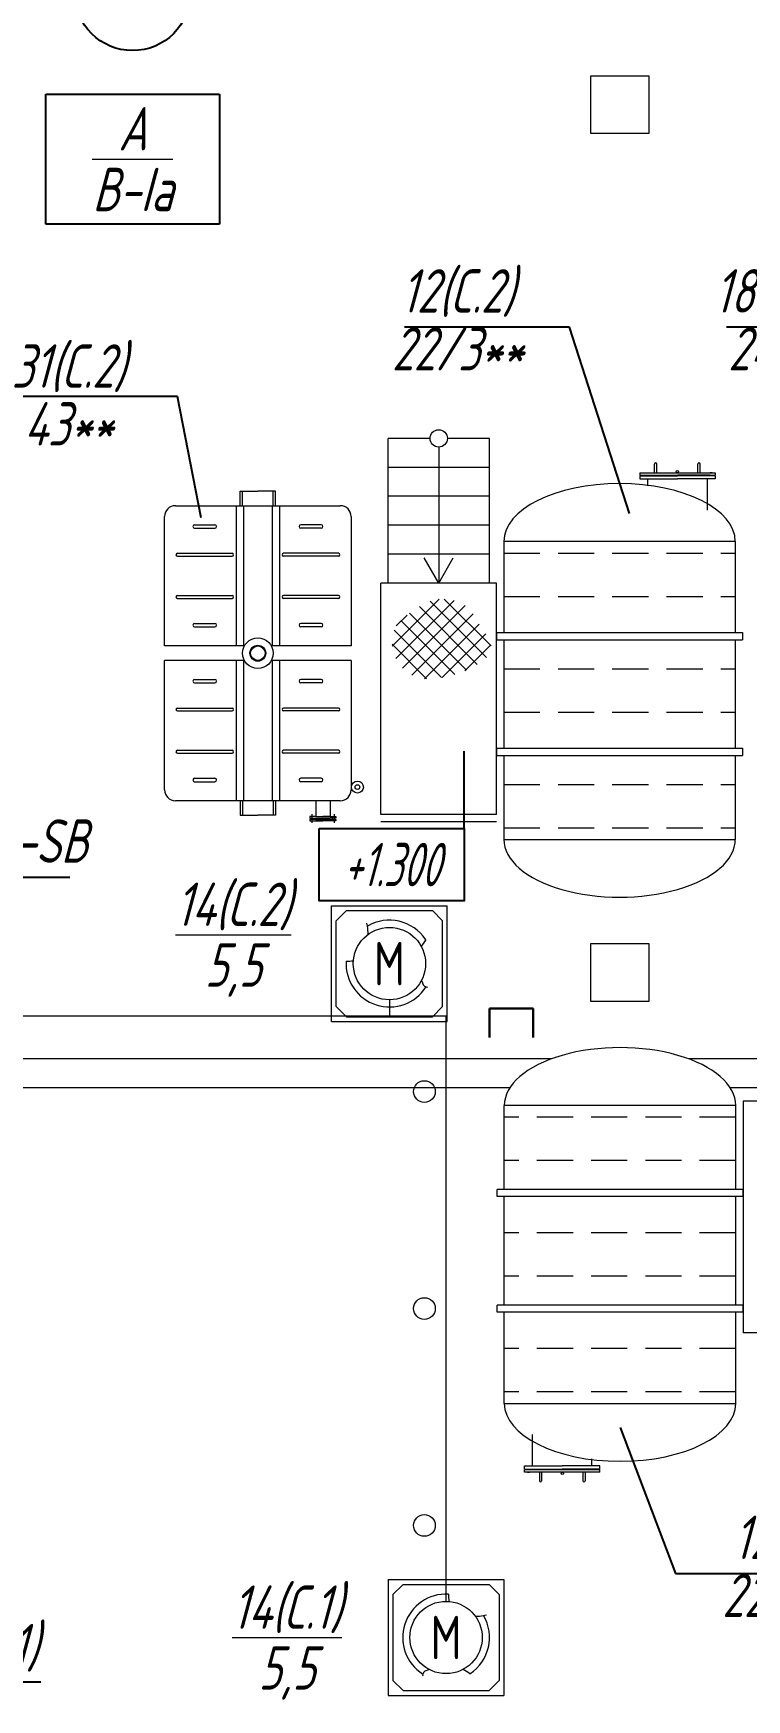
# Model space of a CAD drawing. Header units: millimetres. Extents: x -14296 to 10264, y -13087 to -5602.
# Drawn here: x -3166.8 to -3117.5, y -12770.3 to -12655 of the extents above; entities that cross this region are included whole.
import ezdxf
from ezdxf import colors
from ezdxf.entities.mleader import LeaderData, LeaderLine
from ezdxf.math import Vec2, Vec3

# ---------------------------------------------------------------- set-up
doc = ezdxf.new("R2010")
doc.units = ezdxf.units.MM
doc.linetypes.add('K5LT_BASIC', pattern=[0])
doc.linetypes.add('VERDECKT', pattern=[0.375, 0.25, -0.125])
for name, color, linetype, lineweight in [('КаБель силовой (Вновь)', 1, 'Continuous', 15), ('Линия выноска', 137, 'Continuous', 25), ('Рамка тонкая', 5, 'Continuous', 25), ('Строительный', 251, 'Continuous', 13), ('Текст', 7, 'Continuous', 20), ('Технологическое', 156, 'Continuous', 18), ('ЭлектрооБорудование (Вновь)', 160, 'Continuous', 15)]:
    doc.layers.add(name, color=color, linetype=linetype, lineweight=lineweight)
doc.layers.add('орудован', color=7, linetype='Continuous')
doc.styles.add('Simplex', font='simplex.shx', dxfattribs={"width": 0.7, "oblique": 15})
doc.linetypes.add('ограждение1', pattern='A,0.25,-0.1,[133,ltypeshp.shx,S=0.1,R=0,X=-0.1,Y=0],-0.1,1', length=1.45)

# ---------------------------------------------------------------- blocks, each defined once
blk = doc.blocks.new('A$C32520DA1')
at = {"layer": 'орудован', "lineweight": -2, "ltscale": 0.3}
h = blk.add_hatch(dxfattribs=at)
h.set_pattern_fill('ANSI37', color=4, scale=0.25, angle=270, style=0)
h.set_pattern_definition([(45, (345.161, -3272.3488), (0.561266, -0.561266), []), (315, (345.161, -3272.3488), (-0.561266, -0.561266), [])])
edge = h.paths.add_edge_path()
edge.add_spline(control_points=[(2.52, -0.8), (2.28, -1.28), (1.72, -2.41), (-0.45, -2.98), (-2.14, -1.94), (-3.79, -0.67), (-3.56, 1.53), (-1.96, 2.98), (0.07, 2.73), (1.77, 2.21), (3.79, 0.92), (2.93, -0.25), (2.52, -0.8)], knot_values=[0, 0, 0, 0, 1.566566, 3.673336, 5.745346, 7.383422, 9.561681, 11.30499, 13.330467, 15.16078, 17.108533, 18.858869, 18.858869, 18.858869, 18.858869], degree=3, periodic=0)
blk = doc.blocks.new('_None')

msp = doc.modelspace()

# ---------------------------------------------------------------- linework, layer by layer
at = {"layer": 'КаБель силовой (Вновь)'}
for p, q in [((-3142.23393, -12721.86328), (-3142.23393, -12722.96585)), ((-3304.40898, -12722.96585), (-3138.31981, -12722.96585)), ((-3138.31981, -12763.4583), (-3138.31981, -12722.96585))]:
    msp.add_line(p, q, dxfattribs=at)
for centre in [(-3139.81981, -12728.21207), (-3139.81981, -12743.21207), (-3139.81981, -12758.21207)]:
    msp.add_circle(centre, 0.75, dxfattribs=at)
at = {"layer": 'Линия выноска'}
msp.add_line((-3137.08079, -12710.01651), (-3137.08079, -12704.66978), dxfattribs=at)
at = {"layer": 'Рамка тонкая'}
for p, q in [((-3165.98677, -12659.23883), (-3153.98677, -12659.23883)), ((-3165.98677, -12668.23883), (-3165.98677, -12659.23883)), ((-3153.98677, -12659.23883), (-3153.98677, -12668.23883)), ((-3153.98677, -12668.23883), (-3165.98677, -12668.23883))]:
    msp.add_line(p, q, dxfattribs=at)
at = {"layer": 'Рамка тонкая', "lineweight": 30}
for p, q in [((-3132.31171, -12722.46585), (-3135.31171, -12722.46585)), ((-3135.31171, -12722.46585), (-3135.31171, -12724.46585)), ((-3132.31171, -12724.46585), (-3132.31171, -12722.46585))]:
    msp.add_line(p, q, dxfattribs=at)
at = {"layer": 'Рамка тонкая'}
msp.add_lwpolyline([(-3147.08079, -12710.01651), (-3137.08079, -12710.01651), (-3137.08079, -12715.01651), (-3147.08079, -12715.01651)], close=True, dxfattribs=at)
msp.add_circle((-3159.98677, -12652.23883), 4, dxfattribs=at)
at = {"layer": 'Строительный'}
for p, q in [((-3128.30898, -12661.97393), (-3128.30898, -12657.97393)), ((-3128.30898, -12657.97393), (-3124.30898, -12657.97393)), ((-3124.30898, -12657.97393), (-3124.30898, -12661.97393)), ((-3124.30898, -12661.97393), (-3128.30898, -12661.97393)), ((-3139.42898, -12683.05087), (-3142.32898, -12683.05087)), ((-3142.32898, -12693.05087), (-3142.32898, -12683.05087)), ((-3138.82898, -12683.65087), (-3138.82898, -12693.05087)), ((-3135.32898, -12683.05087), (-3138.22898, -12683.05087)), ((-3135.32898, -12693.05087), (-3135.32898, -12683.05087)), ((-3135.32898, -12685.05087), (-3142.32898, -12685.05087)), ((-3135.32898, -12687.05087), (-3142.32898, -12687.05087)), ((-3135.32898, -12689.05087), (-3142.32898, -12689.05087)), ((-3135.32898, -12691.05087), (-3142.32898, -12691.05087)), ((-3138.82898, -12693.05087), (-3139.82898, -12691.31882)), ((-3138.82898, -12693.05087), (-3137.82898, -12691.31882)), ((-3134.82898, -12693.05087), (-3142.82898, -12693.05087)), ((-3142.82898, -12709.05087), (-3142.82898, -12693.05087)), ((-3134.82898, -12709.05087), (-3134.82898, -12693.05087)), ((-3134.82898, -12709.05087), (-3142.82898, -12709.05087)), ((-3128.30898, -12721.97393), (-3128.30898, -12717.97393)), ((-3128.30898, -12717.97393), (-3124.30898, -12717.97393)), ((-3124.30898, -12717.97393), (-3124.30898, -12721.97393)), ((-3124.30898, -12721.97393), (-3128.30898, -12721.97393)), ((-3109.79414, -12728.88271), (-3117.79414, -12728.88271)), ((-3117.79414, -12728.88271), (-3117.79414, -12744.88271)), ((-3109.79414, -12744.88271), (-3117.79414, -12744.88271))]:
    msp.add_line(p, q, dxfattribs=at)
at = {"layer": 'Строительный', "linetype": 'ограждение1', "ltscale": 1.83}
msp.add_line((-3134.82898, -12709.55087), (-3142.82898, -12709.55087), dxfattribs=at)
at = {"layer": 'Строительный', "ltscale": 100}
for p, q in [((-3131.01737, -12725.9455), (-3277.18139, -12725.9455)), ((-3081.01737, -12725.9455), (-3121.57091, -12725.9455)), ((-3133.90754, -12727.9455), (-3279.18139, -12727.9455)), ((-3108.22234, -12727.9455), (-3118.68074, -12727.9455))]:
    msp.add_line(p, q, dxfattribs=at)
at = {"layer": 'Строительный'}
msp.add_circle((-3138.82898, -12683.05087), 0.6, dxfattribs=at)
at = {"layer": 'Технологическое'}
for p, q in [((-3123.90898, -12685.42999), (-3123.90898, -12684.82999)), ((-3123.74898, -12685.42999), (-3123.74898, -12684.82999)), ((-3120.90898, -12685.42999), (-3120.90898, -12684.82999)), ((-3120.74898, -12685.42999), (-3120.74898, -12684.82999)), ((-3124.92898, -12685.42999), (-3119.72898, -12685.42999)), ((-3124.92898, -12685.42999), (-3124.92898, -12685.58999)), ((-3124.92898, -12685.58999), (-3119.72898, -12685.58999)), ((-3124.92898, -12685.62999), (-3124.92898, -12685.84999)), ((-3124.92898, -12685.62999), (-3122.32898, -12685.62999)), ((-3124.92898, -12685.84999), (-3122.32898, -12685.84999)), ((-3124.58898, -12685.59999), (-3124.58898, -12685.62999)), ((-3124.58898, -12685.59999), (-3122.32898, -12685.59999)), ((-3124.54398, -12685.58999), (-3124.54398, -12685.59999)), ((-3124.38898, -12685.84999), (-3124.38898, -12686.33393)), ((-3120.06898, -12685.59999), (-3122.32898, -12685.59999)), ((-3119.72898, -12685.62999), (-3122.32898, -12685.62999)), ((-3119.72898, -12685.84999), (-3122.32898, -12685.84999)), ((-3120.26898, -12685.84999), (-3120.26898, -12688.0157)), ((-3120.11398, -12685.58999), (-3120.11398, -12685.59999)), ((-3120.06898, -12685.59999), (-3120.06898, -12685.62999)), ((-3119.72898, -12685.42999), (-3119.72898, -12685.58999)), ((-3119.72898, -12685.62999), (-3119.72898, -12685.84999)), ((-3134.32898, -12690.17573), (-3134.32898, -12696.47573)), ((-3118.32898, -12690.17573), (-3134.32898, -12690.17573)), ((-3118.32898, -12690.17573), (-3118.32898, -12696.47573)), ((-3134.82898, -12696.47573), (-3134.82898, -12696.97573)), ((-3134.82898, -12696.47573), (-3117.82898, -12696.47573)), ((-3117.82898, -12696.47573), (-3117.82898, -12696.97573)), ((-3134.82898, -12696.97573), (-3117.82898, -12696.97573)), ((-3134.32898, -12696.97573), (-3134.32898, -12704.47573)), ((-3118.32898, -12696.97573), (-3118.32898, -12704.47573)), ((-3134.82898, -12704.47573), (-3134.82898, -12704.97573)), ((-3134.82898, -12704.47573), (-3117.82898, -12704.47573)), ((-3117.82898, -12704.47573), (-3117.82898, -12704.97573)), ((-3134.82898, -12704.97573), (-3117.82898, -12704.97573)), ((-3134.32898, -12704.97573), (-3134.32898, -12710.77573)), ((-3118.32898, -12704.97573), (-3118.32898, -12710.77573)), ((-3134.32898, -12710.77573), (-3118.32898, -12710.77573)), ((-3134.29414, -12734.97393), (-3134.29414, -12729.17393)), ((-3118.29414, -12729.17393), (-3134.29414, -12729.17393)), ((-3118.29414, -12734.97393), (-3118.29414, -12729.17393)), ((-3134.79414, -12735.47393), (-3134.79414, -12734.97393)), ((-3117.79414, -12734.97393), (-3134.79414, -12734.97393)), ((-3117.79414, -12735.47393), (-3134.79414, -12735.47393)), ((-3134.29414, -12742.97393), (-3134.29414, -12735.47393)), ((-3118.29414, -12742.97393), (-3118.29414, -12735.47393)), ((-3117.79414, -12735.47393), (-3117.79414, -12734.97393)), ((-3134.79414, -12743.47393), (-3134.79414, -12742.97393)), ((-3117.79414, -12742.97393), (-3134.79414, -12742.97393)), ((-3117.79414, -12743.47393), (-3134.79414, -12743.47393)), ((-3134.29414, -12749.77393), (-3134.29414, -12743.47393)), ((-3118.29414, -12749.77393), (-3118.29414, -12743.47393)), ((-3117.79414, -12743.47393), (-3117.79414, -12742.97393)), ((-3134.29414, -12749.77393), (-3118.29414, -12749.77393)), ((-3132.35414, -12754.09967), (-3132.35414, -12751.93396)), ((-3132.89414, -12754.31967), (-3132.89414, -12754.09967)), ((-3132.89414, -12754.09967), (-3130.29414, -12754.09967)), ((-3127.69414, -12754.09967), (-3130.29414, -12754.09967)), ((-3128.23414, -12754.09967), (-3128.23414, -12753.61574)), ((-3127.69414, -12754.31967), (-3127.69414, -12754.09967)), ((-3132.89414, -12754.31967), (-3130.29414, -12754.31967)), ((-3127.69414, -12754.35967), (-3132.89414, -12754.35967)), ((-3132.89414, -12754.51967), (-3132.89414, -12754.35967)), ((-3127.69414, -12754.51967), (-3132.89414, -12754.51967)), ((-3132.55414, -12754.34967), (-3132.55414, -12754.31967)), ((-3132.55414, -12754.34967), (-3130.29414, -12754.34967)), ((-3132.50914, -12754.35967), (-3132.50914, -12754.34967)), ((-3131.87414, -12754.51967), (-3131.87414, -12755.11967)), ((-3131.71414, -12754.51967), (-3131.71414, -12755.11967)), ((-3127.69414, -12754.31967), (-3130.29414, -12754.31967)), ((-3128.03414, -12754.34967), (-3130.29414, -12754.34967)), ((-3128.87414, -12754.51967), (-3128.87414, -12755.11967)), ((-3128.71414, -12754.51967), (-3128.71414, -12755.11967)), ((-3128.07914, -12754.35967), (-3128.07914, -12754.34967)), ((-3128.03414, -12754.34967), (-3128.03414, -12754.31967)), ((-3127.69414, -12754.51967), (-3127.69414, -12754.35967))]:
    msp.add_line(p, q, dxfattribs=at)
at = {"layer": 'Технологическое', "linetype": 'K5LT_BASIC'}
for p, q in [((-3119.92898, -12685.42999), (-3120.06748, -12685.42999)), ((-3119.92898, -12685.42999), (-3119.79048, -12685.42999)), ((-3132.69414, -12754.51967), (-3132.83264, -12754.51967)), ((-3132.69414, -12754.51967), (-3132.55564, -12754.51967))]:
    msp.add_line(p, q, dxfattribs=at)
at = {"layer": 'Технологическое', "ltscale": 0.6}
for p, q in [((-3152.54569, -12687.70271), (-3152.54569, -12686.70271)), ((-3152.54569, -12686.70271), (-3151.32898, -12686.70271)), ((-3152.39357, -12687.70271), (-3152.39357, -12686.70271)), ((-3150.11227, -12686.70271), (-3151.32898, -12686.70271)), ((-3150.26439, -12687.70271), (-3150.26439, -12686.70271)), ((-3150.11227, -12687.70271), (-3150.11227, -12686.70271)), ((-3157.77898, -12697.40271), (-3157.77898, -12688.45271)), ((-3157.02898, -12687.70271), (-3145.62898, -12687.70271)), ((-3152.82898, -12687.70271), (-3152.82898, -12697.40271)), ((-3152.32898, -12687.70271), (-3152.32898, -12697.40271)), ((-3150.32898, -12687.70271), (-3150.32898, -12697.40271)), ((-3149.82898, -12687.70271), (-3149.82898, -12697.40271)), ((-3144.87898, -12688.45271), (-3144.87898, -12697.40271)), ((-3155.70099, -12689.01831), (-3154.3025, -12689.01831)), ((-3155.70099, -12689.25831), (-3154.3025, -12689.25831)), ((-3146.95698, -12689.01831), (-3148.35546, -12689.01831)), ((-3146.95698, -12689.25831), (-3148.35546, -12689.25831)), ((-3156.89281, -12690.99328), (-3153.11068, -12690.99328)), ((-3156.89281, -12691.19328), (-3153.11068, -12691.19328)), ((-3145.76516, -12690.99328), (-3149.54729, -12690.99328)), ((-3145.76516, -12691.19328), (-3149.54729, -12691.19328)), ((-3156.89281, -12693.91214), (-3153.11068, -12693.91214)), ((-3156.89281, -12694.11214), (-3153.11068, -12694.11214)), ((-3145.76516, -12693.91214), (-3149.54729, -12693.91214)), ((-3145.76516, -12694.11214), (-3149.54729, -12694.11214)), ((-3155.70099, -12695.8471), (-3154.3025, -12695.8471)), ((-3155.70099, -12696.0871), (-3154.3025, -12696.0871)), ((-3146.95698, -12695.8471), (-3148.35546, -12695.8471)), ((-3146.95698, -12696.0871), (-3148.35546, -12696.0871)), ((-3152.32898, -12697.40271), (-3157.77898, -12697.40271)), ((-3144.87898, -12697.40271), (-3150.32898, -12697.40271)), ((-3157.77898, -12707.35271), (-3157.77898, -12698.40271)), ((-3152.32898, -12698.40271), (-3157.77898, -12698.40271)), ((-3152.82898, -12698.40271), (-3152.82898, -12708.10271)), ((-3152.32898, -12698.40271), (-3152.32898, -12708.10271)), ((-3150.32898, -12698.40271), (-3150.32898, -12708.10271)), ((-3144.87898, -12698.40271), (-3150.32898, -12698.40271)), ((-3149.82898, -12698.40271), (-3149.82898, -12708.10271)), ((-3144.87898, -12698.40271), (-3144.87898, -12707.35271)), ((-3155.70099, -12699.71831), (-3154.3025, -12699.71831)), ((-3155.70099, -12699.95831), (-3154.3025, -12699.95831)), ((-3146.95698, -12699.71831), (-3148.35546, -12699.71831)), ((-3146.95698, -12699.95831), (-3148.35546, -12699.95831)), ((-3156.89281, -12701.69328), (-3153.11068, -12701.69328)), ((-3156.89281, -12701.89328), (-3153.11068, -12701.89328)), ((-3145.76516, -12701.69328), (-3149.54729, -12701.69328)), ((-3145.76516, -12701.89328), (-3149.54729, -12701.89328)), ((-3156.89281, -12704.61214), (-3153.11068, -12704.61214)), ((-3145.76516, -12704.61214), (-3149.54729, -12704.61214)), ((-3156.89281, -12704.81214), (-3153.11068, -12704.81214)), ((-3145.76516, -12704.81214), (-3149.54729, -12704.81214)), ((-3155.70099, -12706.5471), (-3154.3025, -12706.5471)), ((-3155.70099, -12706.7871), (-3154.3025, -12706.7871)), ((-3146.95698, -12706.5471), (-3148.35546, -12706.5471)), ((-3146.95698, -12706.7871), (-3148.35546, -12706.7871)), ((-3145.62898, -12708.10271), (-3157.02898, -12708.10271)), ((-3152.54569, -12708.10271), (-3152.54569, -12709.10271)), ((-3152.39357, -12708.10271), (-3152.39357, -12709.10271)), ((-3150.26439, -12708.10271), (-3150.26439, -12709.10271)), ((-3150.11227, -12708.10271), (-3150.11227, -12709.10271)), ((-3147.32898, -12708.10271), (-3147.32898, -12709.20271)), ((-3146.32898, -12708.10271), (-3146.32898, -12709.20271)), ((-3144.87898, -12707.35271), (-3144.87898, -12707.35271)), ((-3144.87898, -12707.35271), (-3144.87898, -12707.35271)), ((-3144.87898, -12707.35271), (-3144.87898, -12707.35271)), ((-3152.54569, -12709.10271), (-3151.32898, -12709.10271)), ((-3150.11227, -12709.10271), (-3151.32898, -12709.10271)), ((-3147.32898, -12709.20271), (-3147.72898, -12709.20271)), ((-3147.72898, -12709.20271), (-3147.72898, -12709.30271)), ((-3147.72898, -12709.30271), (-3147.32898, -12709.30271)), ((-3147.6024, -12709.03818), (-3147.6024, -12709.63831)), ((-3147.46508, -12709.30271), (-3147.46508, -12709.40271)), ((-3147.32898, -12709.20271), (-3146.82898, -12709.20271)), ((-3147.32898, -12709.30271), (-3146.82898, -12709.30271)), ((-3146.32898, -12709.20271), (-3146.82898, -12709.20271)), ((-3146.32898, -12709.30271), (-3146.82898, -12709.30271)), ((-3146.32898, -12709.20271), (-3145.92898, -12709.20271)), ((-3145.92898, -12709.30271), (-3146.32898, -12709.30271)), ((-3146.19289, -12709.30271), (-3146.19289, -12709.40271)), ((-3146.05556, -12709.03818), (-3146.05556, -12709.63831)), ((-3145.92898, -12709.20271), (-3145.92898, -12709.30271)), ((-3147.32898, -12709.40271), (-3147.72898, -12709.40271)), ((-3147.72898, -12709.40271), (-3147.72898, -12709.50271)), ((-3147.72898, -12709.50271), (-3146.82898, -12709.50271)), ((-3147.32898, -12709.40271), (-3146.82898, -12709.40271)), ((-3146.32898, -12709.40271), (-3146.82898, -12709.40271)), ((-3145.92898, -12709.50271), (-3146.82898, -12709.50271)), ((-3146.32898, -12709.40271), (-3145.92898, -12709.40271)), ((-3145.92898, -12709.40271), (-3145.92898, -12709.50271))]:
    msp.add_line(p, q, dxfattribs=at)
at = {"layer": 'Технологическое', "linetype": 'VERDECKT', "ltscale": 10}
for p, q in [((-3134.32898, -12690.97573), (-3118.32898, -12690.97573)), ((-3134.32898, -12693.97573), (-3118.32898, -12693.97573)), ((-3134.32898, -12698.97573), (-3118.32898, -12698.97573)), ((-3134.32898, -12701.97573), (-3118.32898, -12701.97573)), ((-3134.32898, -12706.97573), (-3118.32898, -12706.97573)), ((-3134.32898, -12709.97573), (-3118.32898, -12709.97573)), ((-3118.29414, -12729.97393), (-3134.29414, -12729.97393)), ((-3118.29414, -12732.97393), (-3134.29414, -12732.97393)), ((-3118.29414, -12737.97393), (-3134.29414, -12737.97393)), ((-3118.29414, -12740.97393), (-3134.29414, -12740.97393)), ((-3118.29414, -12745.97393), (-3134.29414, -12745.97393)), ((-3118.29414, -12748.97393), (-3134.29414, -12748.97393))]:
    msp.add_line(p, q, dxfattribs=at)
at = {"layer": 'Технологическое', "ltscale": 50}
for p, q in [((-3146.23393, -12715.36328), (-3138.23393, -12715.36328)), ((-3146.23393, -12723.36328), (-3146.23393, -12715.36328)), ((-3145.20183, -12715.68828), (-3145.90893, -12716.39539)), ((-3145.20183, -12715.68828), (-3139.26604, -12715.68828)), ((-3139.26604, -12715.68828), (-3138.55893, -12716.39539)), ((-3138.23393, -12723.36328), (-3138.23393, -12715.36328)), ((-3145.90893, -12722.33117), (-3145.90893, -12716.39539)), ((-3138.55893, -12722.33117), (-3138.55893, -12716.39539)), ((-3145.90893, -12722.33117), (-3145.20183, -12723.03828)), ((-3145.20183, -12723.03828), (-3139.26604, -12723.03828)), ((-3138.55893, -12722.33117), (-3139.26604, -12723.03828)), ((-3146.23393, -12723.36328), (-3138.23393, -12723.36328)), ((-3142.31981, -12761.9583), (-3142.31981, -12769.9583)), ((-3142.31981, -12761.9583), (-3134.31981, -12761.9583)), ((-3141.2877, -12762.2833), (-3141.99481, -12762.99041)), ((-3141.2877, -12762.2833), (-3135.35192, -12762.2833)), ((-3134.64481, -12762.99041), (-3135.35192, -12762.2833)), ((-3134.31981, -12761.9583), (-3134.31981, -12769.9583)), ((-3141.99481, -12762.99041), (-3141.99481, -12768.92619)), ((-3134.64481, -12762.99041), (-3134.64481, -12768.92619)), ((-3141.2877, -12769.6333), (-3141.99481, -12768.92619)), ((-3134.64481, -12768.92619), (-3135.35192, -12769.6333)), ((-3142.31981, -12769.9583), (-3134.31981, -12769.9583)), ((-3141.2877, -12769.6333), (-3135.35192, -12769.6333))]:
    msp.add_line(p, q, dxfattribs=at)
at = {"layer": 'Технологическое'}
for centre in [(-3122.32898, -12685.34999), (-3130.29414, -12754.59967)]:
    msp.add_circle(centre, 0.08, dxfattribs=at)
at = {"layer": 'Технологическое', "ltscale": 0.6}
for centre, radius in [((-3151.32898, -12697.90271), 1.05683), ((-3151.32898, -12697.90271), 0.55), ((-3151.32898, -12697.90271), 0.5), ((-3144.44632, -12707.15532), 0.41597), ((-3144.44632, -12707.15532), 0.16225)]:
    msp.add_circle(centre, radius, dxfattribs=at)
at = {"layer": 'Технологическое'}
for centre, start, end in [((-3123.82898, -12684.82999), 0, 180), ((-3120.82898, -12684.82999), 0, 180), ((-3131.79414, -12755.11967), 180, 0), ((-3128.79414, -12755.11967), 180, 0)]:
    msp.add_arc(centre, 0.08, start, end, dxfattribs=at)
at = {"layer": 'Технологическое', "ltscale": 0.6}
for centre, radius, start, end in [((-3157.02898, -12688.45271), 0.75, 90, 180), ((-3145.62898, -12688.45271), 0.75, 0, 90), ((-3155.70099, -12689.13831), 0.12, 90, 270), ((-3154.3025, -12689.13831), 0.12, 270, 90), ((-3148.35546, -12689.13831), 0.12, 90, 270), ((-3146.95698, -12689.13831), 0.12, 270, 90), ((-3156.89281, -12691.09328), 0.1, 90, 270), ((-3153.11068, -12691.09328), 0.1, 270, 90), ((-3149.54729, -12691.09328), 0.1, 90, 270), ((-3145.76516, -12691.09328), 0.1, 270, 90), ((-3156.89281, -12694.01214), 0.1, 90, 270), ((-3153.11068, -12694.01214), 0.1, 270, 90), ((-3149.54729, -12694.01214), 0.1, 90, 270), ((-3145.76516, -12694.01214), 0.1, 270, 90), ((-3155.70099, -12695.9671), 0.12, 90, 270), ((-3154.3025, -12695.9671), 0.12, 270, 90), ((-3148.35546, -12695.9671), 0.12, 90, 270), ((-3146.95698, -12695.9671), 0.12, 270, 90), ((-3155.70099, -12699.83831), 0.12, 90, 270), ((-3154.3025, -12699.83831), 0.12, 270, 90), ((-3148.35546, -12699.83831), 0.12, 90, 270), ((-3146.95698, -12699.83831), 0.12, 270, 90), ((-3156.89281, -12701.79328), 0.1, 90, 270), ((-3153.11068, -12701.79328), 0.1, 270, 90), ((-3149.54729, -12701.79328), 0.1, 90, 270), ((-3145.76516, -12701.79328), 0.1, 270, 90), ((-3156.89281, -12704.71214), 0.1, 90, 270), ((-3153.11068, -12704.71214), 0.1, 270, 90), ((-3149.54729, -12704.71214), 0.1, 90, 270), ((-3145.76516, -12704.71214), 0.1, 270, 90), ((-3155.70099, -12706.6671), 0.12, 90, 270), ((-3154.3025, -12706.6671), 0.12, 270, 90), ((-3148.35546, -12706.6671), 0.12, 90, 270), ((-3146.95698, -12706.6671), 0.12, 270, 90), ((-3157.02898, -12707.35271), 0.75, 180, 270), ((-3145.62898, -12707.35271), 0.75, 270, 0)]:
    msp.add_arc(centre, radius, start, end, dxfattribs=at)
at = {"layer": 'Технологическое', "ltscale": 50}
for centre, start, end in [((-3142.23393, -12719.36328), 33.3935692, 120.4580556), ((-3142.23393, -12719.36328), 176.8882966, 327.3789793), ((-3138.31981, -12765.9583), 86.8882966, 237.3789793), ((-3138.31981, -12765.9583), 303.3935692, 30.4580556)]:
    msp.add_arc(centre, 3, start, end, dxfattribs=at)
at = {"layer": 'Технологическое'}
for centre, major_axis, start_param, end_param in [((-3126.32898, -12690.17573), (-8, 0), 3.141592654, 6.283185307), ((-3126.32898, -12710.77573), (-8, 0), 0, 3.141592654), ((-3126.29414, -12729.17393), (8, 0), 0, 3.141592654), ((-3126.29414, -12749.77393), (8, 0), 3.141592654, 6.283185307)]:
    msp.add_ellipse(centre, major_axis=major_axis, ratio=0.5, start_param=start_param, end_param=end_param, dxfattribs=at)
for points, knots in [([(-3143.71426, -12717.34868), (-3143.70686, -12717.15671), (-3143.7194, -12716.89397), (-3143.78651, -12716.64275), (-3143.80437, -12716.57589)], [2.8010860419, 2.8010860419, 2.8010860419, 2.8010860419, 3.3731003674, 3.5805333581, 3.5805333581, 3.5805333581, 3.5805333581]), ([(-3140.01731, -12720.51939), (-3140.0151, -12720.5265), (-3139.95252, -12720.72667), (-3139.85445, -12721.00127), (-3139.62787, -12720.98376), (-3139.58598, -12720.98052)], [2.9331122057, 2.9331122057, 2.9331122057, 2.9331122057, 2.9528802419, 3.4871238719, 3.6083158903, 3.6083158903, 3.6083158903, 3.6083158903]), ([(-3136.30521, -12764.47797), (-3136.11324, -12764.48537), (-3135.8505, -12764.47283), (-3135.59928, -12764.40573), (-3135.53242, -12764.38787)], [2.8010860419, 2.8010860419, 2.8010860419, 2.8010860419, 3.3731003674, 3.5805333581, 3.5805333581, 3.5805333581, 3.5805333581]), ([(-3139.47592, -12768.17492), (-3139.48303, -12768.17713), (-3139.6832, -12768.23972), (-3139.95779, -12768.33779), (-3139.94029, -12768.56436), (-3139.93705, -12768.60626)], [2.9331122057, 2.9331122057, 2.9331122057, 2.9331122057, 2.9528802419, 3.4871238719, 3.6083158903, 3.6083158903, 3.6083158903, 3.6083158903])]:
    msp.add_open_spline(points, degree=3, knots=knots, dxfattribs=at)
for points in [[(-3139.7292, -12717.71212), (-3139.83807, -12717.86474), (-3139.94693, -12718.01735), (-3140.02923, -12718.18461)], [(-3145.22951, -12719.20043), (-3145.06063, -12719.19685), (-3144.89175, -12719.19327), (-3144.72627, -12719.16774)], [(-3138.15696, -12762.96272), (-3138.15338, -12763.1316), (-3138.1498, -12763.30048), (-3138.12427, -12763.46596)], [(-3136.66865, -12768.46303), (-3136.82126, -12768.35417), (-3136.97388, -12768.24531), (-3137.14113, -12768.16301)]]:
    msp.add_open_spline(points, degree=3, dxfattribs=at)
at = {"layer": 'ЭлектрооБорудование (Вновь)'}
for centre in [(-3142.23393, -12719.36328), (-3138.31981, -12765.9583)]:
    msp.add_circle(centre, 2.5, dxfattribs=at)

# ---------------------------------------------------------------- block references
at = {"layer": 'Строительный', "xscale": -1, "rotation": 180}
msp.add_blockref('A$C32520DA1', (-3138.46083, -12696.86346), dxfattribs=at)

# ---------------------------------------------------------------- texts
at = {"layer": 'Текст', "char_height": 3, "attachment_point": 5, "style": 'Simplex'}
for s, insert, width in [('\\A1;\\SА/В-Iа;', (-3159.98677, -12663.73883), 12), ('{\\W0.6;+1.300}', (-3142.08079, -12712.51651), 10), ('\\A1;\\S14(С.2)/5,5;', (-3153.02777, -12717.36328), 4.9055162), ('\\A1;\\S14(С.1)/5,5;', (-3149.31981, -12765.9583), 4.9055162)]:
    msp.add_mtext(s, dxfattribs=dict(at, insert=insert, width=width))
at = {"layer": 'ЭлектрооБорудование (Вновь)', "char_height": 3, "width": 6.7817159, "attachment_point": 5, "style": 'Simplex'}
for insert in [(-3142.23393, -12719.36328), (-3138.31981, -12765.9583)]:
    msp.add_mtext('{\\Q0;М}', dxfattribs=dict(at, insert=insert))

# ---------------------------------------------------------------- leaders
at = {"layer": 'Линия выноска'}
ml = msp.add_multileader_mtext('Standard', dxfattribs=at)
ml.set_content('12(С.2)\\P22/3**', color=2, style='Simplex')
ml.set_leader_properties()
ml.set_arrow_properties(name='NONE')
ml.build(insert=Vec2(0, 0))
ml.multileader.update_dxf_attribs({"text_left_attachment_type": 6, "text_right_attachment_type": 6, "dogleg_length": 0})
ctx = ml.context
ctx.base_point, ctx.char_height, ctx.plane_origin = Vec3(-3145.26732, -12675.35348), 3, Vec3(-3083.37652, -12688.48109)
ctx.left_attachment, ctx.right_attachment, ctx.text_align_type = 6, 6, 1
notes = []
notes.append((ctx, [(0, (1, 1, 0), (-3129.77831, -12675.35348), (-1, 0), 0, [(1, [(-3125.63387, -12688.24599)], 0, [])])]))
ctx.mtext.insert, ctx.mtext.alignment, ctx.mtext.line_spacing_factor, ctx.mtext.flow_direction = Vec3(-3137.52281, -12671.35348), 2, 0.8, 5
ml = msp.add_multileader_mtext('Standard', dxfattribs=at)
ml.set_content('18/2(С.2)\\P24/2**', color=2, style='Simplex')
ml.set_leader_properties()
ml.set_arrow_properties(name='NONE')
ml.build(insert=Vec2(0, 0))
ml.multileader.update_dxf_attribs({"text_left_attachment_type": 6, "text_right_attachment_type": 6, "dogleg_length": 0})
ctx = ml.context
ctx.base_point, ctx.char_height, ctx.plane_origin = Vec3(-3123.69444, -12675.35348), 3, Vec3(-3058.3802, -12688.48109)
ctx.left_attachment, ctx.right_attachment, ctx.text_align_type = 6, 6, 1
notes.append((ctx, [(0, (1, 1, 0), (-3104.78199, -12675.35348), (-1, 0), 0, [(1, [(-3100.63755, -12688.24599)], 0, [])])]))
ctx.mtext.insert, ctx.mtext.alignment, ctx.mtext.line_spacing_factor, ctx.mtext.flow_direction = Vec3(-3114.23821, -12671.35348), 2, 0.8, 5
ml = msp.add_multileader_mtext('Standard', dxfattribs=at)
ml.set_content('31(С.2)\\P43**', color=2, style='Simplex')
ml.set_leader_properties()
ml.set_arrow_properties(name='NONE')
ml.build(insert=Vec2(0, 0))
ml.multileader.update_dxf_attribs({"text_left_attachment_type": 6, "text_right_attachment_type": 6, "dogleg_length": 0})
ctx = ml.context
ctx.base_point, ctx.char_height, ctx.plane_origin = Vec3(-3171.94904, -12680.14765), 3, Vec3(-3109.96823, -12691.2241)
ctx.left_attachment, ctx.right_attachment, ctx.text_align_type = 6, 6, 1
notes.append((ctx, [(0, (1, 1, 0), (-3156.8897, -12680.14765), (-1, 0), 0, [(1, [(-3155.23933, -12688.54058)], 0, [])])]))
ctx.mtext.insert, ctx.mtext.alignment, ctx.mtext.line_spacing_factor, ctx.mtext.flow_direction = Vec3(-3164.41937, -12676.54765), 2, 0.8, 5
ml = msp.add_multileader_mtext('Standard', dxfattribs=at)
ml.set_content('14(С.2)-SB', color=2, style='Simplex')
ml.set_leader_properties()
ml.set_arrow_properties(name='NONE')
ml.build(insert=Vec2(0, 0))
ml.multileader.update_dxf_attribs({"text_left_attachment_type": 6, "text_right_attachment_type": 6, "dogleg_length": 0})
ctx = ml.context
ctx.base_point, ctx.char_height, ctx.plane_origin = Vec3(-3180.38848, -12713.38857), 3, Vec3(-3163.86115, -12711.57162)
ctx.left_attachment, ctx.right_attachment, ctx.text_align_type = 6, 6, 1
notes.append((ctx, [(1, (1, 1, 0), (-3180.38848, -12713.38857), (1, 0), 0, [(3, [(-3178.30898, -12717.97393)], 0, [])])]))
ctx.mtext.insert, ctx.mtext.alignment, ctx.mtext.flow_direction = Vec3(-3169.61312, -12709.38857), 2, 5
ml = msp.add_multileader_mtext('Standard', dxfattribs=at)
ml.set_content('12(С.1)\\P22/2**', color=2, style='Simplex')
ml.set_leader_properties()
ml.set_arrow_properties(name='NONE')
ml.build(insert=Vec2(0, 0))
ml.multileader.update_dxf_attribs({"text_left_attachment_type": 6, "text_right_attachment_type": 6, "dogleg_length": 0})
ctx = ml.context
ctx.base_point, ctx.char_height, ctx.plane_origin = Vec3(-3122.46658, -12761.53584), 3, Vec3(-3088.61713, -12784.87414)
ctx.left_attachment, ctx.right_attachment, ctx.text_align_type = 6, 6, 1
notes.append((ctx, [(1, (1, 1, 0), (-3122.46658, -12761.53584), (1, 0), 0, [(1, [(-3126.29414, -12751.42772)], 0, [])])]))
ctx.mtext.insert, ctx.mtext.alignment, ctx.mtext.line_spacing_factor, ctx.mtext.flow_direction = Vec3(-3114.72207, -12757.53584), 2, 0.8, 5
ml = msp.add_multileader_mtext('Standard', dxfattribs=at)
ml.set_content('{\\W0.7;7(М.1)}', color=2, style='Simplex')
ml.set_leader_properties()
ml.set_arrow_properties(name='NONE')
ml.build(insert=Vec2(0, 0))
ml.multileader.update_dxf_attribs({"text_left_attachment_type": 6, "text_right_attachment_type": 6, "dogleg_length": 0})
ctx = ml.context
ctx.base_point, ctx.char_height, ctx.plane_origin = Vec3(-3176.64163, -12769.02439), 3, Vec3(-3114.31391, -12801.57924)
ctx.left_attachment, ctx.right_attachment, ctx.text_align_type = 6, 6, 1
notes.append((ctx, [(1, (1, 1, 0), (-3176.64163, -12769.02439), (1, 0), 0, [(1, [(-3178.20665, -12760.97393)], 0, [])])]))
ctx.mtext.insert, ctx.mtext.alignment, ctx.mtext.flow_direction = Vec3(-3170.0354, -12765.02439), 2, 5
for ctx, leaders in notes:
    for number, flags, end, landing, length, lines in leaders:
        leader = LeaderData()
        leader.index, (leader.has_last_leader_line, leader.has_dogleg_vector, leader.attachment_direction) = number, flags
        leader.last_leader_point, leader.dogleg_vector, leader.dogleg_length = Vec3(end), Vec3(landing), length
        for number, points, colour, breaks in lines:
            line = LeaderLine()
            line.index, line.vertices, line.color, line.breaks = number, Vec3.list(points), colors.encode_raw_color(colour), breaks
            leader.lines.append(line)
        ctx.leaders.append(leader)

doc.saveas('drawing.dxf')
